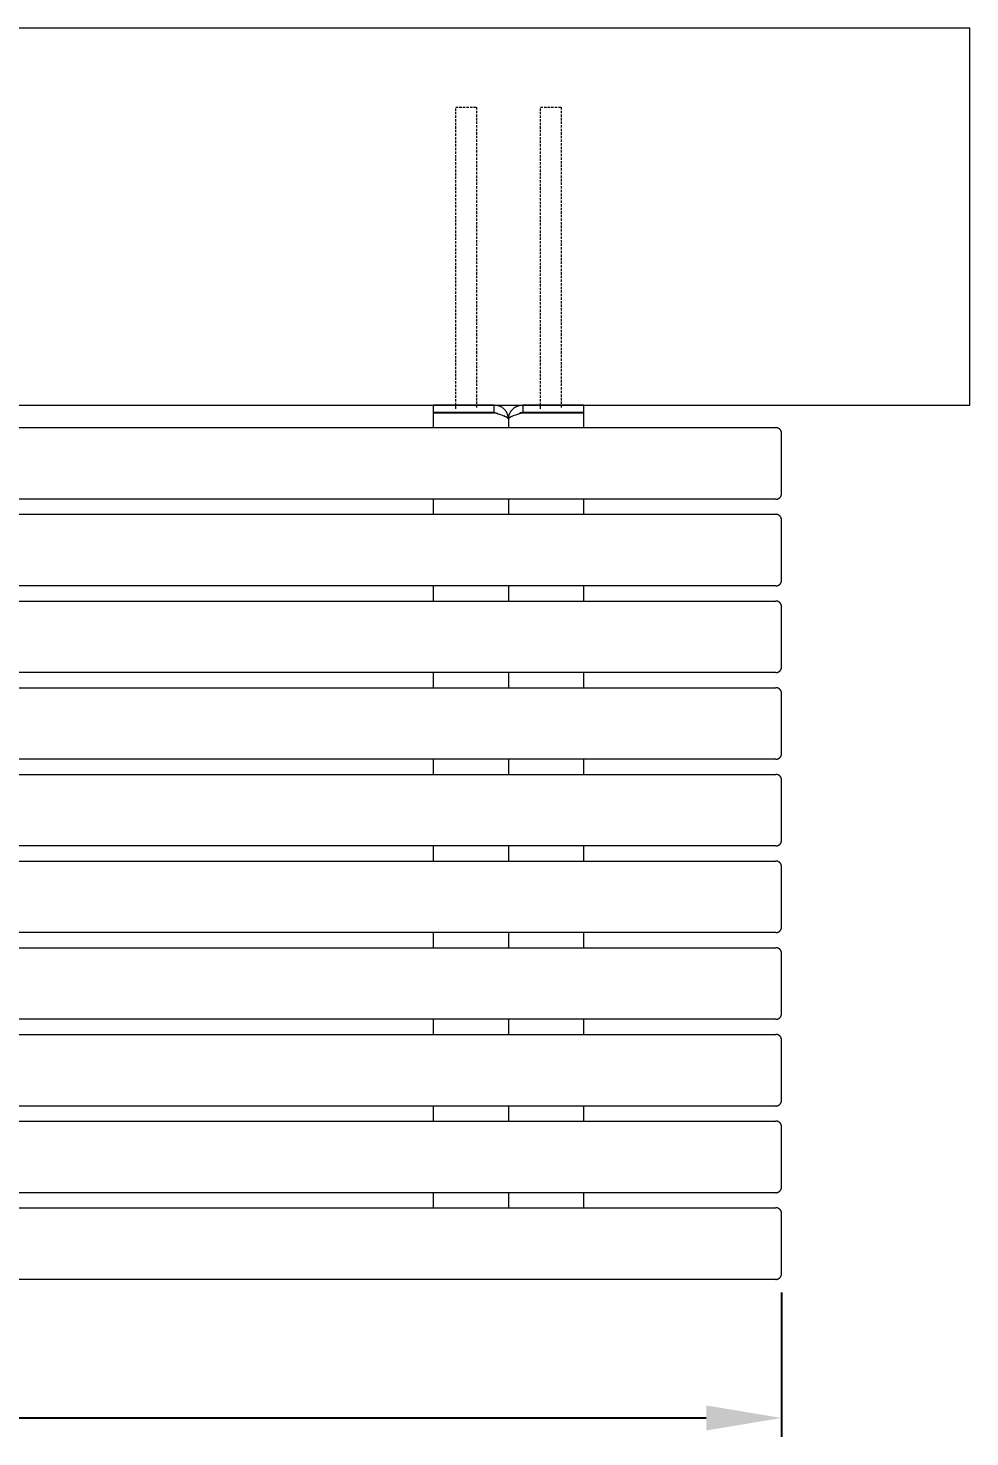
# Model space of a CAD drawing. Header units: millimetres. Extents: x -244 to 4312, y 246 to 2799.
# Drawn here: x 1560 to 2060, y 246 to 994 of the extents above; entities that cross this region are included whole.
import ezdxf

# ---------------------------------------------------------------- set-up
doc = ezdxf.new("R2010")
doc.units = ezdxf.units.MM
doc.linetypes.add('HIDDEN', pattern=[1.905, 1.27, -0.635])
for name, color, linetype, lineweight in [('ZANO_R', 7, 'Continuous', 0), ('ZANO_R_przerywana', 7, 'HIDDEN', 0), ('ZANO_W', 1, 'Continuous', 0)]:
    doc.layers.add(name, color=color, linetype=linetype, lineweight=lineweight)
doc.styles.add('Arial', font='arial.ttf')
doc.styles.get("Standard").update_dxf_attribs({"font": 'ARIALUNI.TTF'})
doc.dimstyles.new('pl i ang', dxfattribs={"dimtxt": 50, "dimasz": 50, "dimexe": 1.25, "dimexo": 0.625, "dimgap": 10, "dimtad": 1, "dimtoh": 1, "dimtxsty": 'Standard', "dimcen": 2.5, "dimclrd": 1, "dimclre": 1, "dimclrt": 1, "dimadec": 0, "dimazin": 0, "dimtfac": 1, "dimtmove": 0, "dimatfit": 3, "dimfxl": 1, "dimarcsym": 1})

# ---------------------------------------------------------------- blocks, each defined once
blk = doc.blocks.new('*D441')
at = {"layer": 'ZANO_W', "color": 1, "lineweight": -2}
for p, q in [((160, 322.57), (160, 246)), ((1960, 322.57), (1960, 246)), ((200, 256), (1920, 256))]:
    blk.add_line(p, q, dxfattribs=at)
at = {"layer": 'ZANO_W', "color": 1}
for points in [[(200, 262.67), (200, 249.34), (160, 256)], [(1920, 249.34), (1920, 262.67), (1960, 256)]]:
    blk.add_solid(points, dxfattribs=at)
at = {"layer": 'ZANO_W', "color": 1, "insert": (1060, 286.43), "char_height": 40, "attachment_point": 5, "style": 'Arial'}
blk.add_mtext('1800', dxfattribs=at)

msp = doc.modelspace()

# ---------------------------------------------------------------- linework, layer by layer
at = {"layer": 'ZANO_R'}
for p, q in [((2060, 993.57), (60, 993.57)), ((2060, 793.57), (2060, 993.57)), ((60, 793.57), (2060, 793.57)), ((1807.4, 793.57), (1775, 793.57)), ((1775, 793.57), (1775, 789.57)), ((1807.4, 793.57), (1807.64, 793.57)), ((1807.4, 789.57), (1807.4, 793.57)), ((1807.64, 793.57), (1807.87, 793.55)), ((1807.87, 793.55), (1808.1, 793.54)), ((1808.1, 793.54), (1808.33, 793.51)), ((1808.33, 793.51), (1808.56, 793.48)), ((1808.56, 793.48), (1808.79, 793.44)), ((1808.98, 793.41), (1808.79, 793.44)), ((1809.16, 793.36), (1808.98, 793.41)), ((1809.34, 793.32), (1809.16, 793.36)), ((1809.34, 793.32), (1809.58, 793.25)), ((1809.58, 793.25), (1809.81, 793.18)), ((1809.81, 793.18), (1810.05, 793.09)), ((1810.29, 793), (1810.05, 793.09)), ((1810.52, 792.9), (1810.29, 793)), ((1810.75, 792.79), (1810.52, 792.9)), ((1810.97, 792.68), (1810.75, 792.79)), ((1811.19, 792.56), (1810.97, 792.68)), ((1811.41, 792.43), (1811.19, 792.56)), ((1811.62, 792.29), (1811.41, 792.43)), ((1818.48, 792.36), (1818.7, 792.49)), ((1818.7, 792.49), (1818.91, 792.61)), ((1818.91, 792.61), (1819.13, 792.73)), ((1819.13, 792.73), (1819.35, 792.84)), ((1819.35, 792.84), (1819.58, 792.94)), ((1819.58, 792.94), (1819.81, 793.04)), ((1819.81, 793.04), (1820.04, 793.12)), ((1820.04, 793.12), (1820.22, 793.19)), ((1820.22, 793.19), (1820.4, 793.24)), ((1820.4, 793.24), (1820.58, 793.29)), ((1820.58, 793.29), (1820.76, 793.34)), ((1820.76, 793.34), (1820.94, 793.39)), ((1820.94, 793.39), (1821.12, 793.42)), ((1821.12, 793.42), (1821.36, 793.47)), ((1821.36, 793.47), (1821.61, 793.5)), ((1821.61, 793.5), (1821.86, 793.53)), ((1821.86, 793.53), (1822.11, 793.55)), ((1822.11, 793.55), (1822.35, 793.56)), ((1822.35, 793.56), (1822.6, 793.57)), ((1822.6, 793.57), (1822.6, 789.57)), ((1855, 793.57), (1822.6, 793.57)), ((1855, 789.57), (1855, 793.57)), ((1807.4, 789.57), (1775, 789.57)), ((1775, 789.47), (1807.4, 789.47)), ((1775, 789.47), (1775, 781.57)), ((1807.4, 789.57), (1807.53, 789.57)), ((1809.19, 788.95), (1807.4, 789.47)), ((1807.53, 789.57), (1807.65, 789.56)), ((1807.65, 789.56), (1807.78, 789.55)), ((1807.78, 789.55), (1807.9, 789.53)), ((1807.9, 789.53), (1808.03, 789.51)), ((1808.03, 789.51), (1808.15, 789.49)), ((1808.15, 789.49), (1808.27, 789.46)), ((1808.27, 789.46), (1808.39, 789.43)), ((1808.39, 789.43), (1808.51, 789.39)), ((1808.51, 789.39), (1808.63, 789.35)), ((1808.63, 789.35), (1808.75, 789.31)), ((1808.75, 789.31), (1808.86, 789.26)), ((1808.86, 789.26), (1808.97, 789.21)), ((1808.97, 789.21), (1809.09, 789.15)), ((1809.09, 789.15), (1809.2, 789.09)), ((1810.96, 788.37), (1809.19, 788.95)), ((1809.2, 789.09), (1809.3, 789.03)), ((1809.3, 789.03), (1809.41, 788.96)), ((1809.41, 788.96), (1809.51, 788.89)), ((1809.51, 788.89), (1809.61, 788.81)), ((1812.71, 787.75), (1810.96, 788.37)), ((1811.83, 792.14), (1811.62, 792.29)), ((1812.04, 791.99), (1811.83, 792.14)), ((1812.23, 791.84), (1812.04, 791.99)), ((1812.43, 791.67), (1812.23, 791.84)), ((1812.61, 791.5), (1812.43, 791.67)), ((1812.8, 791.32), (1812.61, 791.5)), ((1812.71, 787.75), (1812.84, 787.69)), ((1812.97, 791.14), (1812.8, 791.32)), ((1813.07, 787.6), (1812.84, 787.69)), ((1812.97, 791.14), (1813.14, 790.96)), ((1813.3, 787.49), (1813.07, 787.6)), ((1813.14, 790.96), (1813.3, 790.77)), ((1813.3, 790.77), (1813.45, 790.57)), ((1813.53, 787.38), (1813.3, 787.49)), ((1813.56, 790.42), (1813.45, 790.57)), ((1813.75, 787.27), (1813.53, 787.38)), ((1813.67, 790.27), (1813.56, 790.42)), ((1813.77, 790.11), (1813.67, 790.27)), ((1813.97, 787.14), (1813.75, 787.27)), ((1813.77, 790.11), (1813.87, 789.96)), ((1813.87, 789.96), (1813.97, 789.8)), ((1813.97, 789.8), (1814.06, 789.63)), ((1814.18, 787.01), (1813.97, 787.14)), ((1814.17, 789.42), (1814.06, 789.63)), ((1814.28, 789.2), (1814.17, 789.42)), ((1814.39, 786.87), (1814.18, 787.01)), ((1814.38, 788.98), (1814.28, 789.2)), ((1814.47, 788.76), (1814.38, 788.98)), ((1814.39, 786.87), (1814.46, 786.82)), ((1814.5, 786.79), (1814.46, 786.82)), ((1814.56, 788.53), (1814.47, 788.76)), ((1814.54, 786.75), (1814.5, 786.79)), ((1814.58, 786.72), (1814.54, 786.75)), ((1814.64, 788.3), (1814.56, 788.53)), ((1814.62, 786.68), (1814.58, 786.72)), ((1814.66, 786.65), (1814.62, 786.68)), ((1814.71, 788.07), (1814.64, 788.3)), ((1814.69, 786.61), (1814.66, 786.65)), ((1814.73, 786.57), (1814.69, 786.61)), ((1814.77, 787.83), (1814.71, 788.07)), ((1814.76, 786.53), (1814.73, 786.57)), ((1814.79, 786.49), (1814.76, 786.53)), ((1814.83, 787.6), (1814.77, 787.83)), ((1814.82, 786.45), (1814.79, 786.49)), ((1814.85, 786.4), (1814.82, 786.45)), ((1814.87, 787.36), (1814.83, 787.6)), ((1814.88, 786.36), (1814.85, 786.4)), ((1814.87, 787.36), (1814.91, 787.18)), ((1814.91, 786.32), (1814.88, 786.36)), ((1814.91, 787.18), (1814.93, 786.99)), ((1814.93, 786.27), (1814.91, 786.32)), ((1814.93, 786.99), (1814.96, 786.81)), ((1814.98, 786.6), (1814.96, 786.81)), ((1814.99, 786.4), (1814.98, 786.6)), ((1815, 786.2), (1814.99, 786.4)), ((1815, 786.02), (1815.01, 786.25)), ((1815, 786), (1815, 786.2)), ((1815, 786.02), (1815, 786)), ((1815, 786), (1815, 785.98)), ((1815, 785.97), (1815, 785.98)), ((1815, 785.97), (1815, 781.57)), ((1815.01, 786.25), (1815.02, 786.48)), ((1815.02, 786.48), (1815.04, 786.71)), ((1815.04, 786.71), (1815.07, 786.96)), ((1815.07, 786.96), (1815.1, 787.21)), ((1815.1, 786.32), (1815.08, 786.3)), ((1815.1, 787.21), (1815.15, 787.45)), ((1815.11, 786.34), (1815.1, 786.32)), ((1815.12, 786.36), (1815.11, 786.34)), ((1815.14, 786.39), (1815.12, 786.36)), ((1815.15, 786.41), (1815.14, 786.39)), ((1815.15, 787.45), (1815.2, 787.69)), ((1815.16, 786.43), (1815.15, 786.41)), ((1815.18, 786.45), (1815.16, 786.43)), ((1815.19, 786.47), (1815.18, 786.45)), ((1815.21, 786.49), (1815.19, 786.47)), ((1815.2, 787.69), (1815.26, 787.94)), ((1815.23, 786.51), (1815.21, 786.49)), ((1815.26, 786.55), (1815.23, 786.51)), ((1815.26, 787.94), (1815.33, 788.18)), ((1815.29, 786.59), (1815.26, 786.55)), ((1815.33, 786.63), (1815.29, 786.59)), ((1815.33, 788.18), (1815.41, 788.41)), ((1815.38, 786.67), (1815.33, 786.63)), ((1815.43, 786.72), (1815.38, 786.67)), ((1815.41, 788.41), (1815.49, 788.65)), ((1815.48, 786.77), (1815.43, 786.72)), ((1815.54, 786.81), (1815.48, 786.77)), ((1815.49, 788.65), (1815.58, 788.88)), ((1815.59, 786.85), (1815.54, 786.81)), ((1815.58, 788.88), (1815.68, 789.11)), ((1815.65, 786.9), (1815.59, 786.85)), ((1815.71, 786.94), (1815.65, 786.9)), ((1815.68, 789.11), (1815.79, 789.33)), ((1815.76, 786.98), (1815.71, 786.94)), ((1815.84, 787.02), (1815.76, 786.98)), ((1815.79, 789.33), (1815.9, 789.55)), ((1815.91, 787.07), (1815.84, 787.02)), ((1815.9, 789.55), (1816.02, 789.77)), ((1816.06, 787.16), (1815.91, 787.07)), ((1816.02, 789.77), (1816.15, 789.98)), ((1816.21, 787.24), (1816.06, 787.16)), ((1816.15, 789.98), (1816.28, 790.19)), ((1816.37, 787.33), (1816.21, 787.24)), ((1816.28, 790.19), (1816.39, 790.35)), ((1816.55, 787.42), (1816.37, 787.33)), ((1816.39, 790.35), (1816.5, 790.5)), ((1816.5, 790.5), (1816.61, 790.64)), ((1816.74, 787.51), (1816.55, 787.42)), ((1816.61, 790.64), (1816.73, 790.79)), ((1816.73, 790.79), (1816.85, 790.93)), ((1817.12, 787.68), (1816.74, 787.51)), ((1816.85, 790.93), (1816.97, 791.07)), ((1816.97, 791.07), (1817.14, 791.25)), ((1817.6, 787.87), (1817.12, 787.68)), ((1817.14, 791.25), (1817.32, 791.43)), ((1817.32, 791.43), (1817.5, 791.6)), ((1817.5, 791.6), (1817.69, 791.76)), ((1818.08, 788.05), (1817.6, 787.87)), ((1817.69, 791.76), (1817.88, 791.92)), ((1817.88, 791.92), (1818.08, 792.07)), ((1818.08, 792.07), (1818.28, 792.22)), ((1819.22, 788.44), (1818.08, 788.05)), ((1818.28, 792.22), (1818.48, 792.36)), ((1822.6, 789.47), (1819.22, 788.44)), ((1820.49, 788.89), (1820.39, 788.81)), ((1820.6, 788.96), (1820.49, 788.89)), ((1820.7, 789.03), (1820.6, 788.96)), ((1820.81, 789.09), (1820.7, 789.03)), ((1820.92, 789.15), (1820.81, 789.09)), ((1821.03, 789.21), (1820.92, 789.15)), ((1821.14, 789.26), (1821.03, 789.21)), ((1821.26, 789.31), (1821.14, 789.26)), ((1821.38, 789.35), (1821.26, 789.31)), ((1821.49, 789.39), (1821.38, 789.35)), ((1821.61, 789.43), (1821.49, 789.39)), ((1821.74, 789.46), (1821.61, 789.43)), ((1821.86, 789.49), (1821.74, 789.46)), ((1821.98, 789.51), (1821.86, 789.49)), ((1822.1, 789.53), (1821.98, 789.51)), ((1822.23, 789.55), (1822.1, 789.53)), ((1822.35, 789.56), (1822.23, 789.55)), ((1822.48, 789.57), (1822.35, 789.56)), ((1822.6, 789.57), (1822.48, 789.57)), ((1855, 789.57), (1822.6, 789.57)), ((1822.6, 789.47), (1855, 789.47)), ((1855, 781.57), (1855, 789.47)), ((163, 781.57), (1957, 781.57)), ((1957.1, 781.57), (1957, 781.57)), ((1957.21, 781.56), (1957.1, 781.57)), ((1957.31, 781.55), (1957.21, 781.56)), ((1957.41, 781.54), (1957.31, 781.55)), ((1957.51, 781.53), (1957.41, 781.54)), ((1957.61, 781.51), (1957.51, 781.53)), ((1957.71, 781.48), (1957.61, 781.51)), ((1957.81, 781.46), (1957.71, 781.48)), ((1957.91, 781.43), (1957.81, 781.46)), ((1958.01, 781.4), (1957.91, 781.43)), ((1958.1, 781.36), (1958.01, 781.4)), ((1958.2, 781.32), (1958.1, 781.36)), ((1958.29, 781.28), (1958.2, 781.32)), ((1958.38, 781.23), (1958.29, 781.28)), ((1958.47, 781.18), (1958.38, 781.23)), ((1958.56, 781.13), (1958.47, 781.18)), ((1958.65, 781.08), (1958.56, 781.13)), ((1958.73, 781.02), (1958.65, 781.08)), ((1958.82, 780.96), (1958.73, 781.02)), ((1958.9, 780.9), (1958.82, 780.96)), ((1958.97, 780.83), (1958.9, 780.9)), ((1959.05, 780.76), (1958.97, 780.83)), ((1959.12, 780.69), (1959.05, 780.76)), ((1959.2, 780.62), (1959.12, 780.69)), ((1959.26, 780.54), (1959.2, 780.62)), ((1959.33, 780.46), (1959.26, 780.54)), ((1959.39, 780.38), (1959.33, 780.46)), ((1959.45, 780.3), (1959.39, 780.38)), ((1959.51, 780.21), (1959.45, 780.3)), ((1959.57, 780.13), (1959.51, 780.21)), ((1959.62, 780.04), (1959.57, 780.13)), ((1959.67, 779.95), (1959.62, 780.04)), ((1959.71, 779.86), (1959.67, 779.95)), ((1959.75, 779.76), (1959.71, 779.86)), ((1959.79, 779.67), (1959.75, 779.76)), ((1959.83, 779.57), (1959.79, 779.67)), ((1959.86, 779.48), (1959.83, 779.57)), ((1959.89, 779.38), (1959.86, 779.48)), ((1959.92, 779.28), (1959.89, 779.38)), ((1959.94, 779.18), (1959.92, 779.28)), ((1959.96, 779.08), (1959.94, 779.18)), ((1959.97, 778.98), (1959.96, 779.08)), ((1959.99, 778.88), (1959.97, 778.98)), ((1960, 778.77), (1959.99, 778.88)), ((1960, 778.67), (1960, 778.77)), ((1960, 778.57), (1960, 778.67)), ((1960, 746.57), (1960, 778.57)), ((1957, 743.57), (163, 743.57)), ((1775, 743.57), (1775, 735.57)), ((1815, 743.57), (1815, 735.57)), ((1855, 735.57), (1855, 743.57)), ((1957, 743.57), (1957.1, 743.57)), ((1957.1, 743.57), (1957.21, 743.58)), ((1957.21, 743.58), (1957.31, 743.58)), ((1957.31, 743.58), (1957.41, 743.6)), ((1957.41, 743.6), (1957.51, 743.61)), ((1957.51, 743.61), (1957.61, 743.63)), ((1957.61, 743.63), (1957.71, 743.65)), ((1957.71, 743.65), (1957.81, 743.68)), ((1957.81, 743.68), (1957.91, 743.71)), ((1957.91, 743.71), (1958.01, 743.74)), ((1958.01, 743.74), (1958.1, 743.78)), ((1958.1, 743.78), (1958.2, 743.82)), ((1958.2, 743.82), (1958.29, 743.86)), ((1958.29, 743.86), (1958.38, 743.91)), ((1958.38, 743.91), (1958.47, 743.95)), ((1958.47, 743.95), (1958.56, 744.01)), ((1958.56, 744.01), (1958.65, 744.06)), ((1958.65, 744.06), (1958.73, 744.12)), ((1958.73, 744.12), (1958.82, 744.18)), ((1958.82, 744.18), (1958.9, 744.24)), ((1958.9, 744.24), (1958.97, 744.31)), ((1958.97, 744.31), (1959.05, 744.38)), ((1959.05, 744.38), (1959.12, 744.45)), ((1959.12, 744.45), (1959.2, 744.52)), ((1959.2, 744.52), (1959.26, 744.6)), ((1959.26, 744.6), (1959.33, 744.68)), ((1959.33, 744.68), (1959.39, 744.76)), ((1959.39, 744.76), (1959.45, 744.84)), ((1959.45, 744.84), (1959.51, 744.92)), ((1959.51, 744.92), (1959.57, 745.01)), ((1959.57, 745.01), (1959.62, 745.1)), ((1959.62, 745.1), (1959.67, 745.19)), ((1959.67, 745.19), (1959.71, 745.28)), ((1959.71, 745.28), (1959.75, 745.37)), ((1959.75, 745.37), (1959.79, 745.47)), ((1959.79, 745.47), (1959.83, 745.56)), ((1959.83, 745.56), (1959.86, 745.66)), ((1959.86, 745.66), (1959.89, 745.76)), ((1959.89, 745.76), (1959.92, 745.86)), ((1959.92, 745.86), (1959.94, 745.96)), ((1959.94, 745.96), (1959.96, 746.06)), ((1959.96, 746.06), (1959.97, 746.16)), ((1959.97, 746.16), (1959.99, 746.26)), ((1959.99, 746.26), (1960, 746.36)), ((1960, 746.47), (1960, 746.57)), ((1960, 746.36), (1960, 746.47)), ((163, 735.57), (1957, 735.57)), ((1957.1, 735.57), (1957, 735.57)), ((1957.21, 735.56), (1957.1, 735.57)), ((1957.31, 735.55), (1957.21, 735.56)), ((1957.41, 735.54), (1957.31, 735.55)), ((1957.51, 735.53), (1957.41, 735.54)), ((1957.61, 735.51), (1957.51, 735.53)), ((1957.71, 735.48), (1957.61, 735.51)), ((1957.81, 735.46), (1957.71, 735.48)), ((1957.91, 735.43), (1957.81, 735.46)), ((1958.01, 735.4), (1957.91, 735.43)), ((1958.1, 735.36), (1958.01, 735.4)), ((1958.2, 735.32), (1958.1, 735.36)), ((1958.29, 735.28), (1958.2, 735.32)), ((1958.38, 735.23), (1958.29, 735.28)), ((1958.47, 735.18), (1958.38, 735.23)), ((1958.56, 735.13), (1958.47, 735.18)), ((1958.65, 735.08), (1958.56, 735.13)), ((1958.73, 735.02), (1958.65, 735.08)), ((1958.82, 734.96), (1958.73, 735.02)), ((1958.9, 734.9), (1958.82, 734.96)), ((1958.97, 734.83), (1958.9, 734.9)), ((1959.05, 734.76), (1958.97, 734.83)), ((1959.12, 734.69), (1959.05, 734.76)), ((1959.2, 734.62), (1959.12, 734.69)), ((1959.26, 734.54), (1959.2, 734.62)), ((1959.33, 734.46), (1959.26, 734.54)), ((1959.39, 734.38), (1959.33, 734.46)), ((1959.45, 734.3), (1959.39, 734.38)), ((1959.51, 734.21), (1959.45, 734.3)), ((1959.57, 734.13), (1959.51, 734.21)), ((1959.62, 734.04), (1959.57, 734.13)), ((1959.67, 733.95), (1959.62, 734.04)), ((1959.71, 733.86), (1959.67, 733.95)), ((1959.75, 733.76), (1959.71, 733.86)), ((1959.79, 733.67), (1959.75, 733.76)), ((1959.83, 733.57), (1959.79, 733.67)), ((1959.86, 733.48), (1959.83, 733.57)), ((1959.89, 733.38), (1959.86, 733.48)), ((1959.92, 733.28), (1959.89, 733.38)), ((1959.94, 733.18), (1959.92, 733.28)), ((1959.96, 733.08), (1959.94, 733.18)), ((1959.97, 732.98), (1959.96, 733.08)), ((1959.99, 732.88), (1959.97, 732.98)), ((1960, 732.77), (1959.99, 732.88)), ((1960, 732.67), (1960, 732.77)), ((1960, 732.57), (1960, 732.67)), ((1960, 700.57), (1960, 732.57)), ((1957, 697.57), (163, 697.57)), ((1775, 697.57), (1775, 689.57)), ((1815, 697.57), (1815, 689.57)), ((1855, 689.57), (1855, 697.57)), ((1957, 697.57), (1957.1, 697.57)), ((1957.1, 697.57), (1957.21, 697.58)), ((1957.21, 697.58), (1957.31, 697.58)), ((1957.31, 697.58), (1957.41, 697.6)), ((1957.41, 697.6), (1957.51, 697.61)), ((1957.51, 697.61), (1957.61, 697.63)), ((1957.61, 697.63), (1957.71, 697.65)), ((1957.71, 697.65), (1957.81, 697.68)), ((1957.81, 697.68), (1957.91, 697.71)), ((1957.91, 697.71), (1958.01, 697.74)), ((1958.01, 697.74), (1958.1, 697.78)), ((1958.1, 697.78), (1958.2, 697.82)), ((1958.2, 697.82), (1958.29, 697.86)), ((1958.29, 697.86), (1958.38, 697.91)), ((1958.38, 697.91), (1958.47, 697.95)), ((1958.47, 697.95), (1958.56, 698.01)), ((1958.56, 698.01), (1958.65, 698.06)), ((1958.65, 698.06), (1958.73, 698.12)), ((1958.73, 698.12), (1958.82, 698.18)), ((1958.82, 698.18), (1958.9, 698.24)), ((1958.9, 698.24), (1958.97, 698.31)), ((1958.97, 698.31), (1959.05, 698.38)), ((1959.05, 698.38), (1959.12, 698.45)), ((1959.12, 698.45), (1959.2, 698.52)), ((1959.2, 698.52), (1959.26, 698.6)), ((1959.26, 698.6), (1959.33, 698.68)), ((1959.33, 698.68), (1959.39, 698.76)), ((1959.39, 698.76), (1959.45, 698.84)), ((1959.45, 698.84), (1959.51, 698.92)), ((1959.51, 698.92), (1959.57, 699.01)), ((1959.57, 699.01), (1959.62, 699.1)), ((1959.62, 699.1), (1959.67, 699.19)), ((1959.67, 699.19), (1959.71, 699.28)), ((1959.71, 699.28), (1959.75, 699.37)), ((1959.75, 699.37), (1959.79, 699.47)), ((1959.79, 699.47), (1959.83, 699.56)), ((1959.83, 699.56), (1959.86, 699.66)), ((1959.86, 699.66), (1959.89, 699.76)), ((1959.89, 699.76), (1959.92, 699.86)), ((1959.92, 699.86), (1959.94, 699.96)), ((1959.94, 699.96), (1959.96, 700.06)), ((1959.96, 700.06), (1959.97, 700.16)), ((1959.97, 700.16), (1959.99, 700.26)), ((1959.99, 700.26), (1960, 700.36)), ((1960, 700.47), (1960, 700.57)), ((1960, 700.36), (1960, 700.47)), ((163, 689.57), (1957, 689.57)), ((1957.1, 689.57), (1957, 689.57)), ((1957.21, 689.56), (1957.1, 689.57)), ((1957.31, 689.55), (1957.21, 689.56)), ((1957.41, 689.54), (1957.31, 689.55)), ((1957.51, 689.53), (1957.41, 689.54)), ((1957.61, 689.51), (1957.51, 689.53)), ((1957.71, 689.48), (1957.61, 689.51)), ((1957.81, 689.46), (1957.71, 689.48)), ((1957.91, 689.43), (1957.81, 689.46)), ((1958.01, 689.4), (1957.91, 689.43)), ((1958.1, 689.36), (1958.01, 689.4)), ((1958.2, 689.32), (1958.1, 689.36)), ((1958.29, 689.28), (1958.2, 689.32)), ((1958.38, 689.23), (1958.29, 689.28)), ((1958.47, 689.18), (1958.38, 689.23)), ((1958.56, 689.13), (1958.47, 689.18)), ((1958.65, 689.08), (1958.56, 689.13)), ((1958.73, 689.02), (1958.65, 689.08)), ((1958.82, 688.96), (1958.73, 689.02)), ((1958.9, 688.9), (1958.82, 688.96)), ((1958.97, 688.83), (1958.9, 688.9)), ((1959.05, 688.76), (1958.97, 688.83)), ((1959.12, 688.69), (1959.05, 688.76)), ((1959.2, 688.62), (1959.12, 688.69)), ((1959.26, 688.54), (1959.2, 688.62)), ((1959.33, 688.46), (1959.26, 688.54)), ((1959.39, 688.38), (1959.33, 688.46)), ((1959.45, 688.3), (1959.39, 688.38)), ((1959.51, 688.21), (1959.45, 688.3)), ((1959.57, 688.13), (1959.51, 688.21)), ((1959.62, 688.04), (1959.57, 688.13)), ((1959.67, 687.95), (1959.62, 688.04)), ((1959.71, 687.86), (1959.67, 687.95)), ((1959.75, 687.76), (1959.71, 687.86)), ((1959.79, 687.67), (1959.75, 687.76)), ((1959.83, 687.57), (1959.79, 687.67)), ((1959.86, 687.48), (1959.83, 687.57)), ((1959.89, 687.38), (1959.86, 687.48)), ((1959.92, 687.28), (1959.89, 687.38)), ((1959.94, 687.18), (1959.92, 687.28)), ((1959.96, 687.08), (1959.94, 687.18)), ((1959.97, 686.98), (1959.96, 687.08)), ((1959.99, 686.88), (1959.97, 686.98)), ((1960, 686.77), (1959.99, 686.88)), ((1960, 686.67), (1960, 686.77)), ((1960, 686.57), (1960, 686.67)), ((1960, 654.57), (1960, 686.57)), ((1957, 651.57), (163, 651.57)), ((1775, 651.57), (1775, 643.57)), ((1815, 651.57), (1815, 643.57)), ((1855, 643.57), (1855, 651.57)), ((1957, 651.57), (1957.1, 651.57)), ((1957.1, 651.57), (1957.21, 651.58)), ((1957.21, 651.58), (1957.31, 651.58)), ((1957.31, 651.58), (1957.41, 651.6)), ((1957.41, 651.6), (1957.51, 651.61)), ((1957.51, 651.61), (1957.61, 651.63)), ((1957.61, 651.63), (1957.71, 651.65)), ((1957.71, 651.65), (1957.81, 651.68)), ((1957.81, 651.68), (1957.91, 651.71)), ((1957.91, 651.71), (1958.01, 651.74)), ((1958.01, 651.74), (1958.1, 651.78)), ((1958.1, 651.78), (1958.2, 651.82)), ((1958.2, 651.82), (1958.29, 651.86)), ((1958.29, 651.86), (1958.38, 651.91)), ((1958.38, 651.91), (1958.47, 651.95)), ((1958.47, 651.95), (1958.56, 652.01)), ((1958.56, 652.01), (1958.65, 652.06)), ((1958.65, 652.06), (1958.73, 652.12)), ((1958.73, 652.12), (1958.82, 652.18)), ((1958.82, 652.18), (1958.9, 652.24)), ((1958.9, 652.24), (1958.97, 652.31)), ((1958.97, 652.31), (1959.05, 652.38)), ((1959.05, 652.38), (1959.12, 652.45)), ((1959.12, 652.45), (1959.2, 652.52)), ((1959.2, 652.52), (1959.26, 652.6)), ((1959.26, 652.6), (1959.33, 652.68)), ((1959.33, 652.68), (1959.39, 652.76)), ((1959.39, 652.76), (1959.45, 652.84)), ((1959.45, 652.84), (1959.51, 652.92)), ((1959.51, 652.92), (1959.57, 653.01)), ((1959.57, 653.01), (1959.62, 653.1)), ((1959.62, 653.1), (1959.67, 653.19)), ((1959.67, 653.19), (1959.71, 653.28)), ((1959.71, 653.28), (1959.75, 653.37)), ((1959.75, 653.37), (1959.79, 653.47)), ((1959.79, 653.47), (1959.83, 653.56)), ((1959.83, 653.56), (1959.86, 653.66)), ((1959.86, 653.66), (1959.89, 653.76)), ((1959.89, 653.76), (1959.92, 653.86)), ((1959.92, 653.86), (1959.94, 653.96)), ((1959.94, 653.96), (1959.96, 654.06)), ((1959.96, 654.06), (1959.97, 654.16)), ((1959.97, 654.16), (1959.99, 654.26)), ((1959.99, 654.26), (1960, 654.36)), ((1960, 654.47), (1960, 654.57)), ((1960, 654.36), (1960, 654.47)), ((163, 643.57), (1957, 643.57)), ((1957.1, 643.57), (1957, 643.57)), ((1957.21, 643.56), (1957.1, 643.57)), ((1957.31, 643.55), (1957.21, 643.56)), ((1957.41, 643.54), (1957.31, 643.55)), ((1957.51, 643.53), (1957.41, 643.54)), ((1957.61, 643.51), (1957.51, 643.53)), ((1957.71, 643.48), (1957.61, 643.51)), ((1957.81, 643.46), (1957.71, 643.48)), ((1957.91, 643.43), (1957.81, 643.46)), ((1958.01, 643.4), (1957.91, 643.43)), ((1958.1, 643.36), (1958.01, 643.4)), ((1958.2, 643.32), (1958.1, 643.36)), ((1958.29, 643.28), (1958.2, 643.32)), ((1958.38, 643.23), (1958.29, 643.28)), ((1958.47, 643.18), (1958.38, 643.23)), ((1958.56, 643.13), (1958.47, 643.18)), ((1958.65, 643.08), (1958.56, 643.13)), ((1958.73, 643.02), (1958.65, 643.08)), ((1958.82, 642.96), (1958.73, 643.02)), ((1958.9, 642.9), (1958.82, 642.96)), ((1958.97, 642.83), (1958.9, 642.9)), ((1959.05, 642.76), (1958.97, 642.83)), ((1959.12, 642.69), (1959.05, 642.76)), ((1959.2, 642.62), (1959.12, 642.69)), ((1959.26, 642.54), (1959.2, 642.62)), ((1959.33, 642.46), (1959.26, 642.54)), ((1959.39, 642.38), (1959.33, 642.46)), ((1959.45, 642.3), (1959.39, 642.38)), ((1959.51, 642.21), (1959.45, 642.3)), ((1959.57, 642.13), (1959.51, 642.21)), ((1959.62, 642.04), (1959.57, 642.13)), ((1959.67, 641.95), (1959.62, 642.04)), ((1959.71, 641.86), (1959.67, 641.95)), ((1959.75, 641.76), (1959.71, 641.86)), ((1959.79, 641.67), (1959.75, 641.76)), ((1959.83, 641.57), (1959.79, 641.67)), ((1959.86, 641.48), (1959.83, 641.57)), ((1959.89, 641.38), (1959.86, 641.48)), ((1959.92, 641.28), (1959.89, 641.38)), ((1959.94, 641.18), (1959.92, 641.28)), ((1959.96, 641.08), (1959.94, 641.18)), ((1959.97, 640.98), (1959.96, 641.08)), ((1959.99, 640.88), (1959.97, 640.98)), ((1960, 640.77), (1959.99, 640.88)), ((1960, 640.67), (1960, 640.77)), ((1960, 640.57), (1960, 640.67)), ((1960, 608.57), (1960, 640.57)), ((1957, 605.57), (163, 605.57)), ((1775, 605.57), (1775, 597.57)), ((1815, 605.57), (1815, 597.57)), ((1855, 597.57), (1855, 605.57)), ((1957, 605.57), (1957.1, 605.57)), ((1957.1, 605.57), (1957.21, 605.58)), ((1957.21, 605.58), (1957.31, 605.58)), ((1957.31, 605.58), (1957.41, 605.6)), ((1957.41, 605.6), (1957.51, 605.61)), ((1957.51, 605.61), (1957.61, 605.63)), ((1957.61, 605.63), (1957.71, 605.65)), ((1957.71, 605.65), (1957.81, 605.68)), ((1957.81, 605.68), (1957.91, 605.71)), ((1957.91, 605.71), (1958.01, 605.74)), ((1958.01, 605.74), (1958.1, 605.78)), ((1958.1, 605.78), (1958.2, 605.82)), ((1958.2, 605.82), (1958.29, 605.86)), ((1958.29, 605.86), (1958.38, 605.91)), ((1958.38, 605.91), (1958.47, 605.95)), ((1958.47, 605.95), (1958.56, 606.01)), ((1958.56, 606.01), (1958.65, 606.06)), ((1958.65, 606.06), (1958.73, 606.12)), ((1958.73, 606.12), (1958.82, 606.18)), ((1958.82, 606.18), (1958.9, 606.24)), ((1958.9, 606.24), (1958.97, 606.31)), ((1958.97, 606.31), (1959.05, 606.38)), ((1959.05, 606.38), (1959.12, 606.45)), ((1959.12, 606.45), (1959.2, 606.52)), ((1959.2, 606.52), (1959.26, 606.6)), ((1959.26, 606.6), (1959.33, 606.68)), ((1959.33, 606.68), (1959.39, 606.76)), ((1959.39, 606.76), (1959.45, 606.84)), ((1959.45, 606.84), (1959.51, 606.92)), ((1959.51, 606.92), (1959.57, 607.01)), ((1959.57, 607.01), (1959.62, 607.1)), ((1959.62, 607.1), (1959.67, 607.19)), ((1959.67, 607.19), (1959.71, 607.28)), ((1959.71, 607.28), (1959.75, 607.37)), ((1959.75, 607.37), (1959.79, 607.47)), ((1959.79, 607.47), (1959.83, 607.56)), ((1959.83, 607.56), (1959.86, 607.66)), ((1959.86, 607.66), (1959.89, 607.76)), ((1959.89, 607.76), (1959.92, 607.86)), ((1959.92, 607.86), (1959.94, 607.96)), ((1959.94, 607.96), (1959.96, 608.06)), ((1959.96, 608.06), (1959.97, 608.16)), ((1959.97, 608.16), (1959.99, 608.26)), ((1959.99, 608.26), (1960, 608.36)), ((1960, 608.47), (1960, 608.57)), ((1960, 608.36), (1960, 608.47)), ((163, 597.57), (1957, 597.57)), ((1957.1, 597.57), (1957, 597.57)), ((1957.21, 597.56), (1957.1, 597.57)), ((1957.31, 597.55), (1957.21, 597.56)), ((1957.41, 597.54), (1957.31, 597.55)), ((1957.51, 597.53), (1957.41, 597.54)), ((1957.61, 597.51), (1957.51, 597.53)), ((1957.71, 597.48), (1957.61, 597.51)), ((1957.81, 597.46), (1957.71, 597.48)), ((1957.91, 597.43), (1957.81, 597.46)), ((1958.01, 597.4), (1957.91, 597.43)), ((1958.1, 597.36), (1958.01, 597.4)), ((1958.2, 597.32), (1958.1, 597.36)), ((1958.29, 597.28), (1958.2, 597.32)), ((1958.38, 597.23), (1958.29, 597.28)), ((1958.47, 597.18), (1958.38, 597.23)), ((1958.56, 597.13), (1958.47, 597.18)), ((1958.65, 597.08), (1958.56, 597.13)), ((1958.73, 597.02), (1958.65, 597.08)), ((1958.82, 596.96), (1958.73, 597.02)), ((1958.9, 596.9), (1958.82, 596.96)), ((1958.97, 596.83), (1958.9, 596.9)), ((1959.05, 596.76), (1958.97, 596.83)), ((1959.12, 596.69), (1959.05, 596.76)), ((1959.2, 596.62), (1959.12, 596.69)), ((1959.26, 596.54), (1959.2, 596.62)), ((1959.33, 596.46), (1959.26, 596.54)), ((1959.39, 596.38), (1959.33, 596.46)), ((1959.45, 596.3), (1959.39, 596.38)), ((1959.51, 596.21), (1959.45, 596.3)), ((1959.57, 596.13), (1959.51, 596.21)), ((1959.62, 596.04), (1959.57, 596.13)), ((1959.67, 595.95), (1959.62, 596.04)), ((1959.71, 595.86), (1959.67, 595.95)), ((1959.75, 595.76), (1959.71, 595.86)), ((1959.79, 595.67), (1959.75, 595.76)), ((1959.83, 595.57), (1959.79, 595.67)), ((1959.86, 595.48), (1959.83, 595.57)), ((1959.89, 595.38), (1959.86, 595.48)), ((1959.92, 595.28), (1959.89, 595.38)), ((1959.94, 595.18), (1959.92, 595.28)), ((1959.96, 595.08), (1959.94, 595.18)), ((1959.97, 594.98), (1959.96, 595.08)), ((1959.99, 594.88), (1959.97, 594.98)), ((1960, 594.77), (1959.99, 594.88)), ((1960, 594.67), (1960, 594.77)), ((1960, 594.57), (1960, 594.67)), ((1960, 562.57), (1960, 594.57)), ((1959.33, 560.68), (1959.39, 560.76)), ((1959.39, 560.76), (1959.45, 560.84)), ((1959.45, 560.84), (1959.51, 560.92)), ((1959.51, 560.92), (1959.57, 561.01)), ((1959.57, 561.01), (1959.62, 561.1)), ((1959.62, 561.1), (1959.67, 561.19)), ((1959.67, 561.19), (1959.71, 561.28)), ((1959.71, 561.28), (1959.75, 561.37)), ((1959.75, 561.37), (1959.79, 561.47)), ((1959.79, 561.47), (1959.83, 561.56)), ((1959.83, 561.56), (1959.86, 561.66)), ((1959.86, 561.66), (1959.89, 561.76)), ((1959.89, 561.76), (1959.92, 561.86)), ((1959.92, 561.86), (1959.94, 561.96)), ((1959.94, 561.96), (1959.96, 562.06)), ((1959.96, 562.06), (1959.97, 562.16)), ((1959.97, 562.16), (1959.99, 562.26)), ((1959.99, 562.26), (1960, 562.36)), ((1960, 562.47), (1960, 562.57)), ((1960, 562.36), (1960, 562.47)), ((1957, 559.57), (163, 559.57)), ((1775, 559.57), (1775, 551.57)), ((1815, 559.57), (1815, 551.57)), ((1855, 551.57), (1855, 559.57)), ((1957, 559.57), (1957.1, 559.57)), ((1957.1, 559.57), (1957.21, 559.58)), ((1957.21, 559.58), (1957.31, 559.58)), ((1957.31, 559.58), (1957.41, 559.6)), ((1957.41, 559.6), (1957.51, 559.61)), ((1957.51, 559.61), (1957.61, 559.63)), ((1957.61, 559.63), (1957.71, 559.65)), ((1957.71, 559.65), (1957.81, 559.68)), ((1957.81, 559.68), (1957.91, 559.71)), ((1957.91, 559.71), (1958.01, 559.74)), ((1958.01, 559.74), (1958.1, 559.78)), ((1958.1, 559.78), (1958.2, 559.82)), ((1958.2, 559.82), (1958.29, 559.86)), ((1958.29, 559.86), (1958.38, 559.91)), ((1958.38, 559.91), (1958.47, 559.95)), ((1958.47, 559.95), (1958.56, 560.01)), ((1958.56, 560.01), (1958.65, 560.06)), ((1958.65, 560.06), (1958.73, 560.12)), ((1958.73, 560.12), (1958.82, 560.18)), ((1958.82, 560.18), (1958.9, 560.24)), ((1958.9, 560.24), (1958.97, 560.31)), ((1958.97, 560.31), (1959.05, 560.38)), ((1959.05, 560.38), (1959.12, 560.45)), ((1959.12, 560.45), (1959.2, 560.52)), ((1959.2, 560.52), (1959.26, 560.6)), ((1959.26, 560.6), (1959.33, 560.68)), ((163, 551.57), (1957, 551.57)), ((1957.1, 551.57), (1957, 551.57)), ((1957.21, 551.56), (1957.1, 551.57)), ((1957.31, 551.55), (1957.21, 551.56)), ((1957.41, 551.54), (1957.31, 551.55)), ((1957.51, 551.53), (1957.41, 551.54)), ((1957.61, 551.51), (1957.51, 551.53)), ((1957.71, 551.48), (1957.61, 551.51)), ((1957.81, 551.46), (1957.71, 551.48)), ((1957.91, 551.43), (1957.81, 551.46)), ((1958.01, 551.4), (1957.91, 551.43)), ((1958.1, 551.36), (1958.01, 551.4)), ((1958.2, 551.32), (1958.1, 551.36)), ((1958.29, 551.28), (1958.2, 551.32)), ((1958.38, 551.23), (1958.29, 551.28)), ((1958.47, 551.18), (1958.38, 551.23)), ((1958.56, 551.13), (1958.47, 551.18)), ((1958.65, 551.08), (1958.56, 551.13)), ((1958.73, 551.02), (1958.65, 551.08)), ((1958.82, 550.96), (1958.73, 551.02)), ((1958.9, 550.9), (1958.82, 550.96)), ((1958.97, 550.83), (1958.9, 550.9)), ((1959.05, 550.76), (1958.97, 550.83)), ((1959.12, 550.69), (1959.05, 550.76)), ((1959.2, 550.62), (1959.12, 550.69)), ((1959.26, 550.54), (1959.2, 550.62)), ((1959.33, 550.46), (1959.26, 550.54)), ((1959.39, 550.38), (1959.33, 550.46)), ((1959.45, 550.3), (1959.39, 550.38)), ((1959.51, 550.21), (1959.45, 550.3)), ((1959.57, 550.13), (1959.51, 550.21)), ((1959.62, 550.04), (1959.57, 550.13)), ((1959.67, 549.95), (1959.62, 550.04)), ((1959.71, 549.86), (1959.67, 549.95)), ((1959.75, 549.76), (1959.71, 549.86)), ((1959.79, 549.67), (1959.75, 549.76)), ((1959.83, 549.57), (1959.79, 549.67)), ((1959.86, 549.48), (1959.83, 549.57)), ((1959.89, 549.38), (1959.86, 549.48)), ((1959.92, 549.28), (1959.89, 549.38)), ((1959.94, 549.18), (1959.92, 549.28)), ((1959.96, 549.08), (1959.94, 549.18)), ((1959.97, 548.98), (1959.96, 549.08)), ((1959.99, 548.88), (1959.97, 548.98)), ((1960, 548.77), (1959.99, 548.88)), ((1960, 548.67), (1960, 548.77)), ((1960, 548.57), (1960, 548.67)), ((1960, 516.57), (1960, 548.57)), ((1959.89, 515.76), (1959.92, 515.86)), ((1959.92, 515.86), (1959.94, 515.96)), ((1959.94, 515.96), (1959.96, 516.06)), ((1959.96, 516.06), (1959.97, 516.16)), ((1959.97, 516.16), (1959.99, 516.26)), ((1959.99, 516.26), (1960, 516.36)), ((1960, 516.47), (1960, 516.57)), ((1960, 516.36), (1960, 516.47)), ((1957, 513.57), (163, 513.57)), ((1775, 513.57), (1775, 505.57)), ((1815, 513.57), (1815, 505.57)), ((1855, 505.57), (1855, 513.57)), ((1957, 513.57), (1957.1, 513.57)), ((1957.1, 513.57), (1957.21, 513.58)), ((1957.21, 513.58), (1957.31, 513.58)), ((1957.31, 513.58), (1957.41, 513.6)), ((1957.41, 513.6), (1957.51, 513.61)), ((1957.51, 513.61), (1957.61, 513.63)), ((1957.61, 513.63), (1957.71, 513.65)), ((1957.71, 513.65), (1957.81, 513.68)), ((1957.81, 513.68), (1957.91, 513.71)), ((1957.91, 513.71), (1958.01, 513.74)), ((1958.01, 513.74), (1958.1, 513.78)), ((1958.1, 513.78), (1958.2, 513.82)), ((1958.2, 513.82), (1958.29, 513.86)), ((1958.29, 513.86), (1958.38, 513.91)), ((1958.38, 513.91), (1958.47, 513.95)), ((1958.47, 513.95), (1958.56, 514.01)), ((1958.56, 514.01), (1958.65, 514.06)), ((1958.65, 514.06), (1958.73, 514.12)), ((1958.73, 514.12), (1958.82, 514.18)), ((1958.82, 514.18), (1958.9, 514.24)), ((1958.9, 514.24), (1958.97, 514.31)), ((1958.97, 514.31), (1959.05, 514.38)), ((1959.05, 514.38), (1959.12, 514.45)), ((1959.12, 514.45), (1959.2, 514.52)), ((1959.2, 514.52), (1959.26, 514.6)), ((1959.26, 514.6), (1959.33, 514.68)), ((1959.33, 514.68), (1959.39, 514.76)), ((1959.39, 514.76), (1959.45, 514.84)), ((1959.45, 514.84), (1959.51, 514.92)), ((1959.51, 514.92), (1959.57, 515.01)), ((1959.57, 515.01), (1959.62, 515.1)), ((1959.62, 515.1), (1959.67, 515.19)), ((1959.67, 515.19), (1959.71, 515.28)), ((1959.71, 515.28), (1959.75, 515.37)), ((1959.75, 515.37), (1959.79, 515.47)), ((1959.79, 515.47), (1959.83, 515.56)), ((1959.83, 515.56), (1959.86, 515.66)), ((1959.86, 515.66), (1959.89, 515.76)), ((163, 505.57), (1957, 505.57)), ((1957.1, 505.57), (1957, 505.57)), ((1957.21, 505.56), (1957.1, 505.57)), ((1957.31, 505.55), (1957.21, 505.56)), ((1957.41, 505.54), (1957.31, 505.55)), ((1957.51, 505.53), (1957.41, 505.54)), ((1957.61, 505.51), (1957.51, 505.53)), ((1957.71, 505.48), (1957.61, 505.51)), ((1957.81, 505.46), (1957.71, 505.48)), ((1957.91, 505.43), (1957.81, 505.46)), ((1958.01, 505.4), (1957.91, 505.43)), ((1958.1, 505.36), (1958.01, 505.4)), ((1958.2, 505.32), (1958.1, 505.36)), ((1958.29, 505.28), (1958.2, 505.32)), ((1958.38, 505.23), (1958.29, 505.28)), ((1958.47, 505.18), (1958.38, 505.23)), ((1958.56, 505.13), (1958.47, 505.18)), ((1958.65, 505.08), (1958.56, 505.13)), ((1958.73, 505.02), (1958.65, 505.08)), ((1958.82, 504.96), (1958.73, 505.02)), ((1958.9, 504.9), (1958.82, 504.96)), ((1958.97, 504.83), (1958.9, 504.9)), ((1959.05, 504.76), (1958.97, 504.83)), ((1959.12, 504.69), (1959.05, 504.76)), ((1959.2, 504.62), (1959.12, 504.69)), ((1959.26, 504.54), (1959.2, 504.62)), ((1959.33, 504.46), (1959.26, 504.54)), ((1959.39, 504.38), (1959.33, 504.46)), ((1959.45, 504.3), (1959.39, 504.38)), ((1959.51, 504.21), (1959.45, 504.3)), ((1959.57, 504.13), (1959.51, 504.21)), ((1959.62, 504.04), (1959.57, 504.13)), ((1959.67, 503.95), (1959.62, 504.04)), ((1959.71, 503.86), (1959.67, 503.95)), ((1959.75, 503.76), (1959.71, 503.86)), ((1959.79, 503.67), (1959.75, 503.76)), ((1959.83, 503.57), (1959.79, 503.67)), ((1959.86, 503.48), (1959.83, 503.57)), ((1959.89, 503.38), (1959.86, 503.48)), ((1959.92, 503.28), (1959.89, 503.38)), ((1959.94, 503.18), (1959.92, 503.28)), ((1959.96, 503.08), (1959.94, 503.18)), ((1959.97, 502.98), (1959.96, 503.08)), ((1959.99, 502.88), (1959.97, 502.98)), ((1960, 502.77), (1959.99, 502.88)), ((1960, 502.67), (1960, 502.77)), ((1960, 502.57), (1960, 502.67)), ((1960, 470.57), (1960, 502.57)), ((1957, 467.57), (163, 467.57)), ((1775, 467.57), (1775, 459.57)), ((1815, 467.57), (1815, 459.57)), ((1855, 459.57), (1855, 467.57)), ((1957, 467.57), (1957.1, 467.57)), ((1957.1, 467.57), (1957.21, 467.58)), ((1957.21, 467.58), (1957.31, 467.58)), ((1957.31, 467.58), (1957.41, 467.6)), ((1957.41, 467.6), (1957.51, 467.61)), ((1957.51, 467.61), (1957.61, 467.63)), ((1957.61, 467.63), (1957.71, 467.65)), ((1957.71, 467.65), (1957.81, 467.68)), ((1957.81, 467.68), (1957.91, 467.71)), ((1957.91, 467.71), (1958.01, 467.74)), ((1958.01, 467.74), (1958.1, 467.78)), ((1958.1, 467.78), (1958.2, 467.82)), ((1958.2, 467.82), (1958.29, 467.86)), ((1958.29, 467.86), (1958.38, 467.91)), ((1958.38, 467.91), (1958.47, 467.95)), ((1958.47, 467.95), (1958.56, 468.01)), ((1958.56, 468.01), (1958.65, 468.06)), ((1958.65, 468.06), (1958.73, 468.12)), ((1958.73, 468.12), (1958.82, 468.18)), ((1958.82, 468.18), (1958.9, 468.24)), ((1958.9, 468.24), (1958.97, 468.31)), ((1958.97, 468.31), (1959.05, 468.38)), ((1959.05, 468.38), (1959.12, 468.45)), ((1959.12, 468.45), (1959.2, 468.52)), ((1959.2, 468.52), (1959.26, 468.6)), ((1959.26, 468.6), (1959.33, 468.68)), ((1959.33, 468.68), (1959.39, 468.76)), ((1959.39, 468.76), (1959.45, 468.84)), ((1959.45, 468.84), (1959.51, 468.92)), ((1959.51, 468.92), (1959.57, 469.01)), ((1959.57, 469.01), (1959.62, 469.1)), ((1959.62, 469.1), (1959.67, 469.19)), ((1959.67, 469.19), (1959.71, 469.28)), ((1959.71, 469.28), (1959.75, 469.37)), ((1959.75, 469.37), (1959.79, 469.47)), ((1959.79, 469.47), (1959.83, 469.56)), ((1959.83, 469.56), (1959.86, 469.66)), ((1959.86, 469.66), (1959.89, 469.76)), ((1959.89, 469.76), (1959.92, 469.86)), ((1959.92, 469.86), (1959.94, 469.96)), ((1959.94, 469.96), (1959.96, 470.06)), ((1959.96, 470.06), (1959.97, 470.16)), ((1959.97, 470.16), (1959.99, 470.26)), ((1959.99, 470.26), (1960, 470.36)), ((1960, 470.47), (1960, 470.57)), ((1960, 470.36), (1960, 470.47)), ((163, 459.57), (1957, 459.57)), ((1957.1, 459.57), (1957, 459.57)), ((1957.21, 459.56), (1957.1, 459.57)), ((1957.31, 459.55), (1957.21, 459.56)), ((1957.41, 459.54), (1957.31, 459.55)), ((1957.51, 459.53), (1957.41, 459.54)), ((1957.61, 459.51), (1957.51, 459.53)), ((1957.71, 459.48), (1957.61, 459.51)), ((1957.81, 459.46), (1957.71, 459.48)), ((1957.91, 459.43), (1957.81, 459.46)), ((1958.01, 459.4), (1957.91, 459.43)), ((1958.1, 459.36), (1958.01, 459.4)), ((1958.2, 459.32), (1958.1, 459.36)), ((1958.29, 459.28), (1958.2, 459.32)), ((1958.38, 459.23), (1958.29, 459.28)), ((1958.47, 459.18), (1958.38, 459.23)), ((1958.56, 459.13), (1958.47, 459.18)), ((1958.65, 459.08), (1958.56, 459.13)), ((1958.73, 459.02), (1958.65, 459.08)), ((1958.82, 458.96), (1958.73, 459.02)), ((1958.9, 458.9), (1958.82, 458.96)), ((1958.97, 458.83), (1958.9, 458.9)), ((1959.05, 458.76), (1958.97, 458.83)), ((1959.12, 458.69), (1959.05, 458.76)), ((1959.2, 458.62), (1959.12, 458.69)), ((1959.26, 458.54), (1959.2, 458.62)), ((1959.33, 458.46), (1959.26, 458.54)), ((1959.39, 458.38), (1959.33, 458.46)), ((1959.45, 458.3), (1959.39, 458.38)), ((1959.51, 458.21), (1959.45, 458.3)), ((1959.57, 458.13), (1959.51, 458.21)), ((1959.62, 458.04), (1959.57, 458.13)), ((1959.67, 457.95), (1959.62, 458.04)), ((1959.71, 457.86), (1959.67, 457.95)), ((1959.75, 457.76), (1959.71, 457.86)), ((1959.79, 457.67), (1959.75, 457.76)), ((1959.83, 457.57), (1959.79, 457.67)), ((1959.86, 457.48), (1959.83, 457.57)), ((1959.89, 457.38), (1959.86, 457.48)), ((1959.92, 457.28), (1959.89, 457.38)), ((1959.94, 457.18), (1959.92, 457.28)), ((1959.96, 457.08), (1959.94, 457.18)), ((1959.97, 456.98), (1959.96, 457.08)), ((1959.99, 456.88), (1959.97, 456.98)), ((1960, 456.77), (1959.99, 456.88)), ((1960, 456.67), (1960, 456.77)), ((1960, 456.57), (1960, 456.67)), ((1960, 424.57), (1960, 456.57)), ((1957, 421.57), (163, 421.57)), ((1775, 421.57), (1775, 413.57)), ((1815, 421.57), (1815, 413.57)), ((1855, 413.57), (1855, 421.57)), ((1957, 421.57), (1957.1, 421.57)), ((1957.1, 421.57), (1957.21, 421.58)), ((1957.21, 421.58), (1957.31, 421.58)), ((1957.31, 421.58), (1957.41, 421.6)), ((1957.41, 421.6), (1957.51, 421.61)), ((1957.51, 421.61), (1957.61, 421.63)), ((1957.61, 421.63), (1957.71, 421.65)), ((1957.71, 421.65), (1957.81, 421.68)), ((1957.81, 421.68), (1957.91, 421.71)), ((1957.91, 421.71), (1958.01, 421.74)), ((1958.01, 421.74), (1958.1, 421.78)), ((1958.1, 421.78), (1958.2, 421.82)), ((1958.2, 421.82), (1958.29, 421.86)), ((1958.29, 421.86), (1958.38, 421.91)), ((1958.38, 421.91), (1958.47, 421.95)), ((1958.47, 421.95), (1958.56, 422.01)), ((1958.56, 422.01), (1958.65, 422.06)), ((1958.65, 422.06), (1958.73, 422.12)), ((1958.73, 422.12), (1958.82, 422.18)), ((1958.82, 422.18), (1958.9, 422.24)), ((1958.9, 422.24), (1958.97, 422.31)), ((1958.97, 422.31), (1959.05, 422.38)), ((1959.05, 422.38), (1959.12, 422.45)), ((1959.12, 422.45), (1959.2, 422.52)), ((1959.2, 422.52), (1959.26, 422.6)), ((1959.26, 422.6), (1959.33, 422.68)), ((1959.33, 422.68), (1959.39, 422.76)), ((1959.39, 422.76), (1959.45, 422.84)), ((1959.45, 422.84), (1959.51, 422.92)), ((1959.51, 422.92), (1959.57, 423.01)), ((1959.57, 423.01), (1959.62, 423.1)), ((1959.62, 423.1), (1959.67, 423.19)), ((1959.67, 423.19), (1959.71, 423.28)), ((1959.71, 423.28), (1959.75, 423.37)), ((1959.75, 423.37), (1959.79, 423.47)), ((1959.79, 423.47), (1959.83, 423.56)), ((1959.83, 423.56), (1959.86, 423.66)), ((1959.86, 423.66), (1959.89, 423.76)), ((1959.89, 423.76), (1959.92, 423.86)), ((1959.92, 423.86), (1959.94, 423.96)), ((1959.94, 423.96), (1959.96, 424.06)), ((1959.96, 424.06), (1959.97, 424.16)), ((1959.97, 424.16), (1959.99, 424.26)), ((1959.99, 424.26), (1960, 424.36)), ((1960, 424.47), (1960, 424.57)), ((1960, 424.36), (1960, 424.47)), ((163, 413.57), (1957, 413.57)), ((1957.1, 413.57), (1957, 413.57)), ((1957.21, 413.56), (1957.1, 413.57)), ((1957.31, 413.55), (1957.21, 413.56)), ((1957.41, 413.54), (1957.31, 413.55)), ((1957.51, 413.53), (1957.41, 413.54)), ((1957.61, 413.51), (1957.51, 413.53)), ((1957.71, 413.48), (1957.61, 413.51)), ((1957.81, 413.46), (1957.71, 413.48)), ((1957.91, 413.43), (1957.81, 413.46)), ((1958.01, 413.4), (1957.91, 413.43)), ((1958.1, 413.36), (1958.01, 413.4)), ((1958.2, 413.32), (1958.1, 413.36)), ((1958.29, 413.28), (1958.2, 413.32)), ((1958.38, 413.23), (1958.29, 413.28)), ((1958.47, 413.18), (1958.38, 413.23)), ((1958.56, 413.13), (1958.47, 413.18)), ((1958.65, 413.08), (1958.56, 413.13)), ((1958.73, 413.02), (1958.65, 413.08)), ((1958.82, 412.96), (1958.73, 413.02)), ((1958.9, 412.9), (1958.82, 412.96)), ((1958.97, 412.83), (1958.9, 412.9)), ((1959.05, 412.76), (1958.97, 412.83)), ((1959.12, 412.69), (1959.05, 412.76)), ((1959.2, 412.62), (1959.12, 412.69)), ((1959.26, 412.54), (1959.2, 412.62)), ((1959.33, 412.46), (1959.26, 412.54)), ((1959.39, 412.38), (1959.33, 412.46)), ((1959.45, 412.3), (1959.39, 412.38)), ((1959.51, 412.21), (1959.45, 412.3)), ((1959.57, 412.13), (1959.51, 412.21)), ((1959.62, 412.04), (1959.57, 412.13)), ((1959.67, 411.95), (1959.62, 412.04)), ((1959.71, 411.86), (1959.67, 411.95)), ((1959.75, 411.76), (1959.71, 411.86)), ((1959.79, 411.67), (1959.75, 411.76)), ((1959.83, 411.57), (1959.79, 411.67)), ((1959.86, 411.48), (1959.83, 411.57)), ((1959.89, 411.38), (1959.86, 411.48)), ((1959.92, 411.28), (1959.89, 411.38)), ((1959.94, 411.18), (1959.92, 411.28)), ((1959.96, 411.08), (1959.94, 411.18)), ((1959.97, 410.98), (1959.96, 411.08)), ((1959.99, 410.88), (1959.97, 410.98)), ((1960, 410.77), (1959.99, 410.88)), ((1960, 410.67), (1960, 410.77)), ((1960, 410.57), (1960, 410.67)), ((1960, 378.57), (1960, 410.57)), ((1957, 375.57), (163, 375.57)), ((1775, 375.57), (1775, 367.57)), ((1815, 375.57), (1815, 367.57)), ((1855, 367.57), (1855, 375.57)), ((1957, 375.57), (1957.1, 375.57)), ((1957.1, 375.57), (1957.21, 375.58)), ((1957.21, 375.58), (1957.31, 375.58)), ((1957.31, 375.58), (1957.41, 375.6)), ((1957.41, 375.6), (1957.51, 375.61)), ((1957.51, 375.61), (1957.61, 375.63)), ((1957.61, 375.63), (1957.71, 375.65)), ((1957.71, 375.65), (1957.81, 375.68)), ((1957.81, 375.68), (1957.91, 375.71)), ((1957.91, 375.71), (1958.01, 375.74)), ((1958.01, 375.74), (1958.1, 375.78)), ((1958.1, 375.78), (1958.2, 375.82)), ((1958.2, 375.82), (1958.29, 375.86)), ((1958.29, 375.86), (1958.38, 375.91)), ((1958.38, 375.91), (1958.47, 375.95)), ((1958.47, 375.95), (1958.56, 376.01)), ((1958.56, 376.01), (1958.65, 376.06)), ((1958.65, 376.06), (1958.73, 376.12)), ((1958.73, 376.12), (1958.82, 376.18)), ((1958.82, 376.18), (1958.9, 376.24)), ((1958.9, 376.24), (1958.97, 376.31)), ((1958.97, 376.31), (1959.05, 376.38)), ((1959.05, 376.38), (1959.12, 376.45)), ((1959.12, 376.45), (1959.2, 376.52)), ((1959.2, 376.52), (1959.26, 376.6)), ((1959.26, 376.6), (1959.33, 376.68)), ((1959.33, 376.68), (1959.39, 376.76)), ((1959.39, 376.76), (1959.45, 376.84)), ((1959.45, 376.84), (1959.51, 376.92)), ((1959.51, 376.92), (1959.57, 377.01)), ((1959.57, 377.01), (1959.62, 377.1)), ((1959.62, 377.1), (1959.67, 377.19)), ((1959.67, 377.19), (1959.71, 377.28)), ((1959.71, 377.28), (1959.75, 377.37)), ((1959.75, 377.37), (1959.79, 377.47)), ((1959.79, 377.47), (1959.83, 377.56)), ((1959.83, 377.56), (1959.86, 377.66)), ((1959.86, 377.66), (1959.89, 377.76)), ((1959.89, 377.76), (1959.92, 377.86)), ((1959.92, 377.86), (1959.94, 377.96)), ((1959.94, 377.96), (1959.96, 378.06)), ((1959.96, 378.06), (1959.97, 378.16)), ((1959.97, 378.16), (1959.99, 378.26)), ((1959.99, 378.26), (1960, 378.36)), ((1960, 378.47), (1960, 378.57)), ((1960, 378.36), (1960, 378.47)), ((163, 367.57), (1957, 367.57)), ((1957.1, 367.57), (1957, 367.57)), ((1957.21, 367.56), (1957.1, 367.57)), ((1957.31, 367.55), (1957.21, 367.56)), ((1957.41, 367.54), (1957.31, 367.55)), ((1957.51, 367.53), (1957.41, 367.54)), ((1957.61, 367.51), (1957.51, 367.53)), ((1957.71, 367.48), (1957.61, 367.51)), ((1957.81, 367.46), (1957.71, 367.48)), ((1957.91, 367.43), (1957.81, 367.46)), ((1958.01, 367.4), (1957.91, 367.43)), ((1958.1, 367.36), (1958.01, 367.4)), ((1958.2, 367.32), (1958.1, 367.36)), ((1958.29, 367.28), (1958.2, 367.32)), ((1958.38, 367.23), (1958.29, 367.28)), ((1958.47, 367.18), (1958.38, 367.23)), ((1958.56, 367.13), (1958.47, 367.18)), ((1958.65, 367.08), (1958.56, 367.13)), ((1958.73, 367.02), (1958.65, 367.08)), ((1958.82, 366.96), (1958.73, 367.02)), ((1958.9, 366.9), (1958.82, 366.96)), ((1958.97, 366.83), (1958.9, 366.9)), ((1959.05, 366.76), (1958.97, 366.83)), ((1959.12, 366.69), (1959.05, 366.76)), ((1959.2, 366.62), (1959.12, 366.69)), ((1959.26, 366.54), (1959.2, 366.62)), ((1959.33, 366.46), (1959.26, 366.54)), ((1959.39, 366.38), (1959.33, 366.46)), ((1959.45, 366.3), (1959.39, 366.38)), ((1959.51, 366.21), (1959.45, 366.3)), ((1959.57, 366.13), (1959.51, 366.21)), ((1959.62, 366.04), (1959.57, 366.13)), ((1959.67, 365.95), (1959.62, 366.04)), ((1959.71, 365.86), (1959.67, 365.95)), ((1959.75, 365.76), (1959.71, 365.86)), ((1959.79, 365.67), (1959.75, 365.76)), ((1959.83, 365.57), (1959.79, 365.67)), ((1959.86, 365.48), (1959.83, 365.57)), ((1959.89, 365.38), (1959.86, 365.48)), ((1959.92, 365.28), (1959.89, 365.38)), ((1959.94, 365.18), (1959.92, 365.28)), ((1959.96, 365.08), (1959.94, 365.18)), ((1959.97, 364.98), (1959.96, 365.08)), ((1959.99, 364.88), (1959.97, 364.98)), ((1960, 364.77), (1959.99, 364.88)), ((1960, 364.67), (1960, 364.77)), ((1960, 364.57), (1960, 364.67)), ((1960, 332.57), (1960, 364.57)), ((1957, 329.57), (163, 329.57)), ((1957, 329.57), (1957.1, 329.57)), ((1957.1, 329.57), (1957.21, 329.58)), ((1957.21, 329.58), (1957.31, 329.58)), ((1957.31, 329.58), (1957.41, 329.6)), ((1957.41, 329.6), (1957.51, 329.61)), ((1957.51, 329.61), (1957.61, 329.63)), ((1957.61, 329.63), (1957.71, 329.65)), ((1957.71, 329.65), (1957.81, 329.68)), ((1957.81, 329.68), (1957.91, 329.71)), ((1957.91, 329.71), (1958.01, 329.74)), ((1958.01, 329.74), (1958.1, 329.78)), ((1958.1, 329.78), (1958.2, 329.82)), ((1958.2, 329.82), (1958.29, 329.86)), ((1958.29, 329.86), (1958.38, 329.91)), ((1958.38, 329.91), (1958.47, 329.95)), ((1958.47, 329.95), (1958.56, 330.01)), ((1958.56, 330.01), (1958.65, 330.06)), ((1958.65, 330.06), (1958.73, 330.12)), ((1958.73, 330.12), (1958.82, 330.18)), ((1958.82, 330.18), (1958.9, 330.24)), ((1958.9, 330.24), (1958.97, 330.31)), ((1958.97, 330.31), (1959.05, 330.38)), ((1959.05, 330.38), (1959.12, 330.45)), ((1959.12, 330.45), (1959.2, 330.52)), ((1959.2, 330.52), (1959.26, 330.6)), ((1959.26, 330.6), (1959.33, 330.68)), ((1959.33, 330.68), (1959.39, 330.76)), ((1959.39, 330.76), (1959.45, 330.84)), ((1959.45, 330.84), (1959.51, 330.92)), ((1959.51, 330.92), (1959.57, 331.01)), ((1959.57, 331.01), (1959.62, 331.1)), ((1959.62, 331.1), (1959.67, 331.19)), ((1959.67, 331.19), (1959.71, 331.28)), ((1959.71, 331.28), (1959.75, 331.37)), ((1959.75, 331.37), (1959.79, 331.47)), ((1959.79, 331.47), (1959.83, 331.56)), ((1959.83, 331.56), (1959.86, 331.66)), ((1959.86, 331.66), (1959.89, 331.76)), ((1959.89, 331.76), (1959.92, 331.86)), ((1959.92, 331.86), (1959.94, 331.96)), ((1959.94, 331.96), (1959.96, 332.06)), ((1959.96, 332.06), (1959.97, 332.16)), ((1959.97, 332.16), (1959.99, 332.26)), ((1959.99, 332.26), (1960, 332.36)), ((1960, 332.47), (1960, 332.57)), ((1960, 332.36), (1960, 332.47))]:
    msp.add_line(p, q, dxfattribs=at)
at = {"layer": 'ZANO_R_przerywana'}
for points in [[(1787, 791.64), (1787, 951.64), (1798, 951.64), (1798, 791.64)], [(1832, 791.64), (1832, 951.64), (1843, 951.64), (1843, 791.64)]]:
    msp.add_lwpolyline(points, dxfattribs=at)

# ---------------------------------------------------------------- dimensions: what is measured, and where the dimension line sits
at = {"layer": 'ZANO_W'}
dim = msp.add_linear_dim(base=(1960, 256), p1=(160, 332.57), p2=(1960, 332.57), dimstyle='pl i ang', override={"dimtxt": 40, "dimasz": 40, "dimexe": 10, "dimexo": 10, "dimtoh": 0, "dimdec": 0, "dimtxsty": 'Arial', "dimtdec": 0, "dimtmove": 1}, dxfattribs=at)
dim.commit()
dim.dimension.update_dxf_attribs({"geometry": '*D441', "text_midpoint": (1060, 286.43)})

doc.saveas('drawing.dxf')
